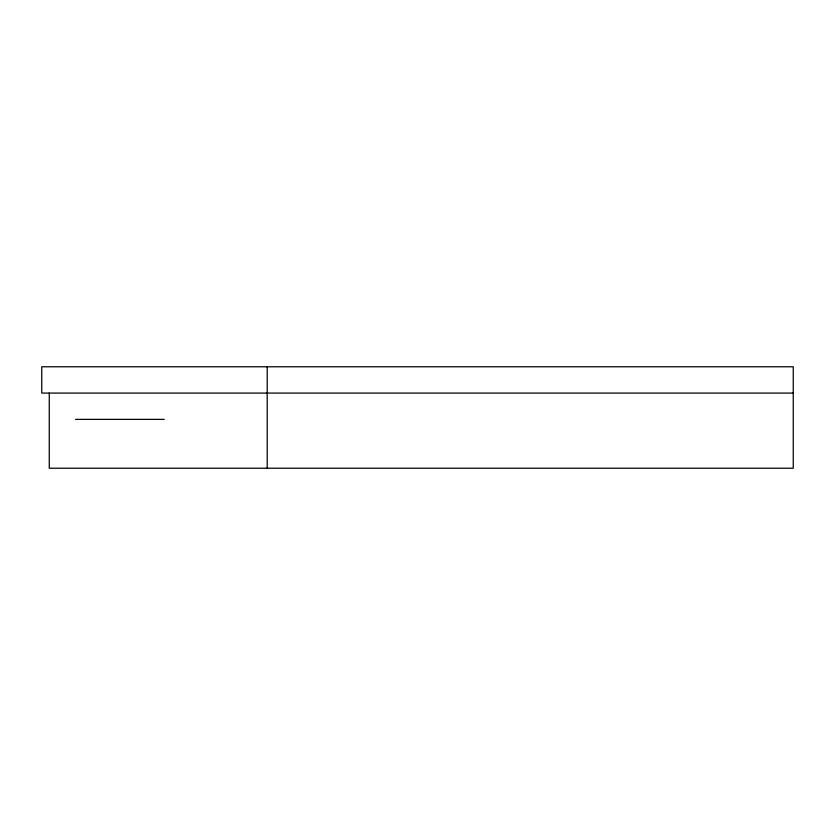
<?xml version="1.0" encoding="UTF-8"?>
<svg xmlns="http://www.w3.org/2000/svg" width="835" height="835" viewBox="0 0 835 835"><rect width="100%" height="100%" fill="white"/><g stroke="black" fill="none" stroke-linecap="round" stroke-linejoin="round"><path stroke-width="1.25" d="M793.25 393.076L41.75 393.076L41.75 366.774L793.25 366.774L793.25 468.226L49.265 468.226L49.265 393.076M75.568 419.379L164.276 419.379M267.2 366.774L267.2 468.226"/></g></svg>
